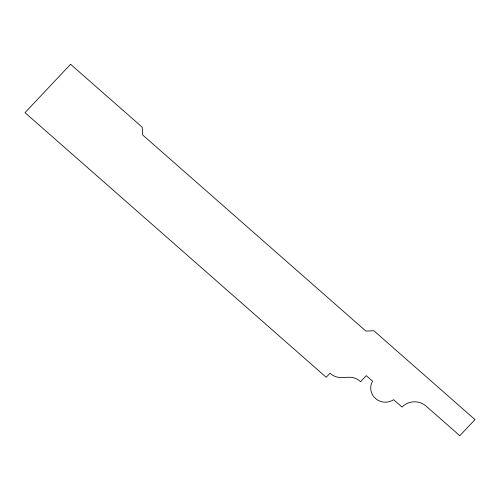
<?xml version="1.0" encoding="UTF-8"?>
<svg xmlns="http://www.w3.org/2000/svg" width="500" height="500" viewBox="0 0 500 500"><rect width="100%" height="100%" fill="white"/><g stroke="black" fill="none" stroke-linecap="round" stroke-linejoin="round"><path stroke-width="0.75" d="M70.6 64.287L25 112.662L326.194 377.287L329.994 373.256A16.531 15.931 6.8 0 0 342.4 377.606L348.688 377.244A15.181 14.631 6.8 0 1 360.556 381.688L366.256 375.637L372.575 381.188A14.544 14.019 6.8 0 0 375.506 398.506A14.544 14.019 6.8 0 0 393.638 399.694L402.062 407.1A17.031 16.406 6.8 0 1 426.1 406.106L459.8 435.712L475 419.588L373.9 330.763L365.887 331.094L142.625 134.938L142.213 127.2L70.6 64.287"/></g></svg>
